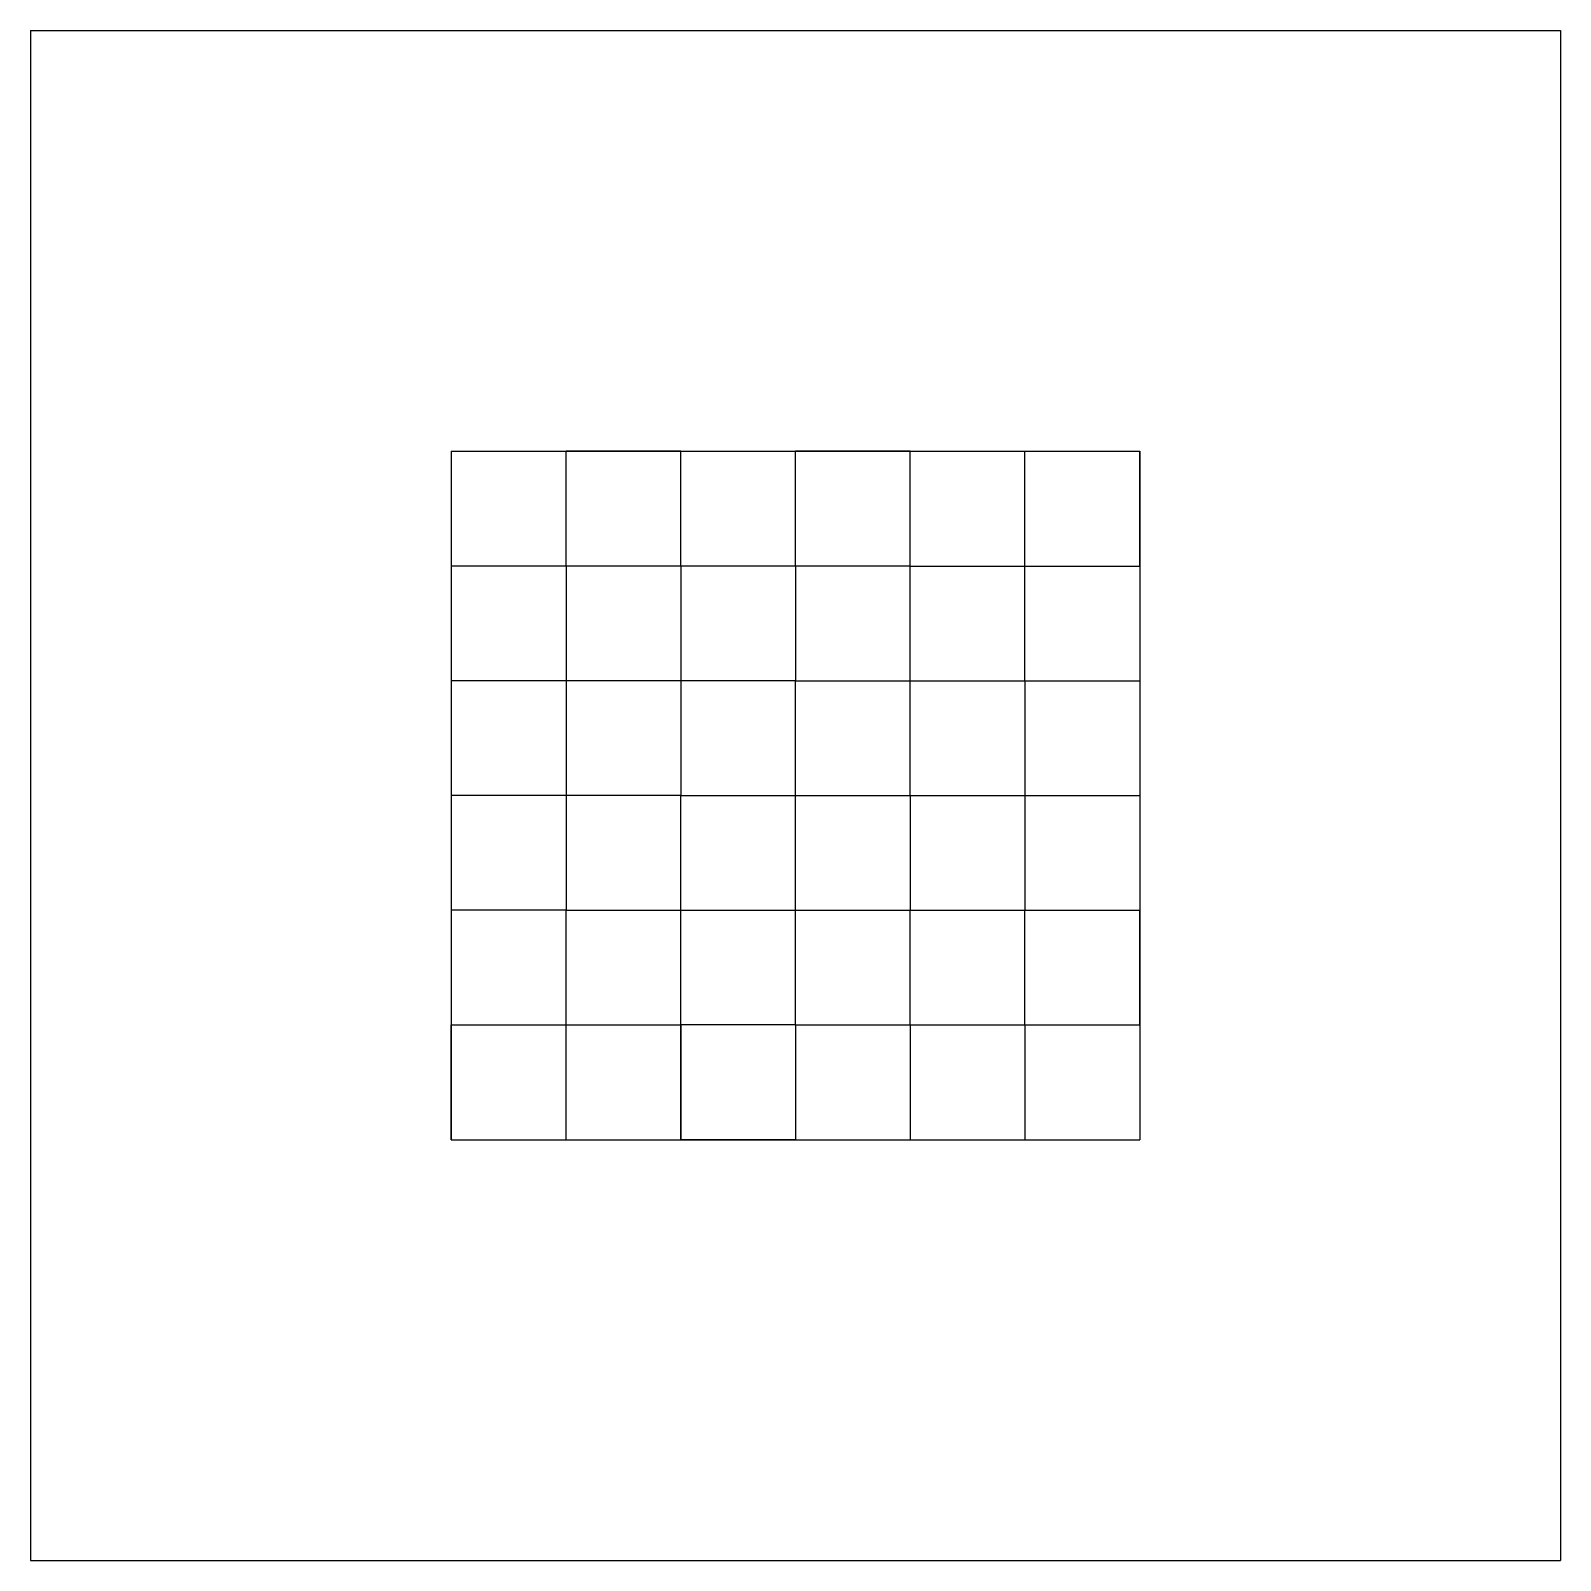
# Model space of a CAD drawing. Header units: millimetres. Extents: x -51 to 349, y -376 to 24.
import ezdxf

# ---------------------------------------------------------------- set-up
doc = ezdxf.new("R2010")
doc.units = ezdxf.units.MM

msp = doc.modelspace()

# ---------------------------------------------------------------- linework, layer by layer
at = {"color": 7, "linetype": 'Continuous'}
for p, q in [((-50.61, 24.11), (349.39, 24.11)), ((-50.61, 24.11), (-50.61, -375.89)), ((-50.61, 24.11), (59.39, 24.11)), ((-50.61, 24.11), (-50.61, -85.89)), ((349.39, 24.11), (349.39, -375.89)), ((59.39, -85.89), (239.39, -85.89)), ((59.39, -85.89), (59.39, -265.89)), ((119.39, -85.89), (89.39, -85.89)), ((89.39, -115.89), (89.39, -85.89)), ((119.39, -115.89), (119.39, -85.89)), ((179.39, -85.89), (149.39, -85.89)), ((149.39, -115.89), (149.39, -85.89)), ((179.39, -115.89), (179.39, -85.89)), ((209.39, -115.89), (209.39, -85.89)), ((209.39, -85.89), (239.39, -85.89)), ((239.39, -85.89), (239.39, -265.89)), ((239.39, -115.89), (239.39, -85.89)), ((89.39, -115.89), (59.39, -115.89)), ((59.39, -115.89), (59.39, -145.89)), ((119.39, -115.89), (89.39, -115.89)), ((89.39, -115.89), (89.39, -145.89)), ((149.39, -115.89), (119.39, -115.89)), ((119.39, -115.89), (119.39, -145.89)), ((179.39, -115.89), (149.39, -115.89)), ((149.39, -115.89), (149.39, -145.89)), ((179.39, -145.89), (179.39, -115.89)), ((179.39, -115.89), (209.39, -115.89)), ((209.39, -145.89), (209.39, -115.89)), ((209.39, -115.89), (239.39, -115.89)), ((89.39, -145.89), (59.39, -145.89)), ((119.39, -145.89), (89.39, -145.89)), ((89.39, -145.89), (89.39, -175.89)), ((149.39, -145.89), (119.39, -145.89)), ((119.39, -145.89), (119.39, -175.89)), ((149.39, -175.89), (149.39, -145.89)), ((149.39, -145.89), (179.39, -145.89)), ((179.39, -175.89), (179.39, -145.89)), ((179.39, -145.89), (209.39, -145.89)), ((209.39, -145.89), (239.39, -145.89)), ((209.39, -145.89), (209.39, -175.89)), ((239.39, -145.89), (239.39, -175.89)), ((89.39, -175.89), (59.39, -175.89)), ((59.39, -175.89), (59.39, -205.89)), ((119.39, -175.89), (89.39, -175.89)), ((89.39, -175.89), (89.39, -205.89)), ((119.39, -205.89), (119.39, -175.89)), ((119.39, -175.89), (149.39, -175.89)), ((149.39, -205.89), (149.39, -175.89)), ((149.39, -175.89), (179.39, -175.89)), ((179.39, -175.89), (209.39, -175.89)), ((179.39, -175.89), (179.39, -205.89)), ((209.39, -175.89), (209.39, -205.89)), ((209.39, -175.89), (239.39, -175.89)), ((89.39, -205.89), (59.39, -205.89)), ((89.39, -235.89), (89.39, -205.89)), ((89.39, -205.89), (119.39, -205.89)), ((119.39, -235.89), (119.39, -205.89)), ((119.39, -205.89), (149.39, -205.89)), ((149.39, -235.89), (149.39, -205.89)), ((149.39, -205.89), (179.39, -205.89)), ((179.39, -235.89), (179.39, -205.89)), ((179.39, -205.89), (209.39, -205.89)), ((209.39, -235.89), (209.39, -205.89)), ((209.39, -205.89), (239.39, -205.89)), ((239.39, -235.89), (239.39, -205.89)), ((59.39, -265.89), (59.39, -235.89)), ((59.39, -235.89), (89.39, -235.89)), ((89.39, -265.89), (89.39, -235.89)), ((89.39, -235.89), (119.39, -235.89)), ((89.39, -265.89), (89.39, -235.89)), ((89.39, -235.89), (119.39, -235.89)), ((119.39, -265.89), (119.39, -235.89)), ((149.39, -235.89), (119.39, -235.89)), ((119.39, -235.89), (119.39, -265.89)), ((149.39, -235.89), (149.39, -265.89)), ((149.39, -235.89), (179.39, -235.89)), ((179.39, -235.89), (209.39, -235.89)), ((179.39, -235.89), (179.39, -265.89)), ((209.39, -235.89), (209.39, -265.89)), ((209.39, -235.89), (239.39, -235.89)), ((59.39, -265.89), (239.39, -265.89)), ((59.39, -265.89), (89.39, -265.89)), ((89.39, -265.89), (119.39, -265.89)), ((149.39, -265.89), (119.39, -265.89)), ((179.39, -265.89), (209.39, -265.89)), ((-50.61, -375.89), (349.39, -375.89))]:
    msp.add_line(p, q, dxfattribs=at)

doc.saveas('drawing.dxf')
